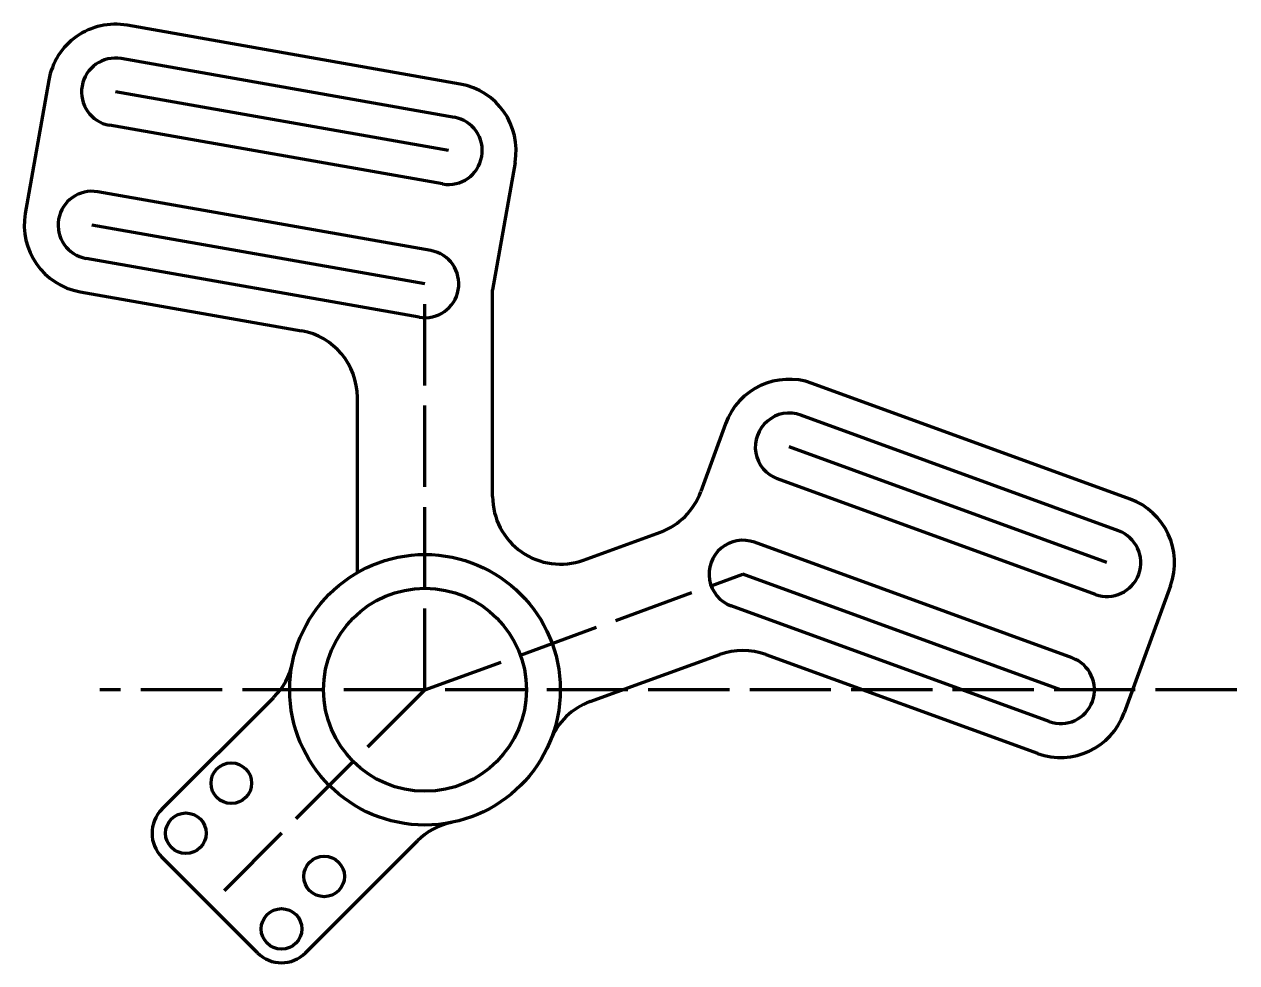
# Model space of a CAD drawing. Header units: millimetres. Extents: x 144 to 323, y 114 to 253.
import ezdxf

# ---------------------------------------------------------------- set-up
doc = ezdxf.new("R2010")
doc.units = ezdxf.units.MM
doc.linetypes.add('ACAD_ISO02W100', pattern=[15, 12, -3])

msp = doc.modelspace()

# ---------------------------------------------------------------- linework, layer by layer
at = {"lineweight": 100}
for p, q in [((208.5, 244.14), (159.26, 252.82)), ((207.63, 239.21), (158.39, 247.9)), ((147.68, 244.71), (144.2, 225.01)), ((206.76, 234.29), (157.52, 242.97)), ((205.9, 229.37), (156.66, 238.05)), ((216.61, 232.55), (213.29, 213.72)), ((204.16, 219.52), (154.92, 228.2)), ((203.29, 214.59), (154.05, 223.28)), ((202.42, 209.67), (153.18, 218.35)), ((152.31, 213.43), (185.03, 207.66)), ((213.29, 183.16), (213.29, 213.72)), ((307.52, 182.78), (260.54, 199.89)), ((193.29, 171.91), (193.29, 197.81)), ((247.72, 193.91), (244.07, 183.88)), ((305.81, 178.09), (258.83, 195.19)), ((304.1, 173.39), (257.12, 190.49)), ((302.39, 168.69), (255.41, 185.79)), ((226.71, 173.76), (238.09, 177.9)), ((298.97, 159.29), (251.99, 176.39)), ((297.26, 154.59), (250.28, 171.69)), ((313.5, 169.97), (306.66, 151.17)), ((295.55, 149.9), (248.57, 167)), ((227.72, 152.84), (246.86, 159.81)), ((253.7, 159.81), (293.84, 145.2)), ((164.4, 136.92), (180.96, 153.47)), ((185.61, 115.7), (202.17, 132.26)), ((178.54, 115.7), (164.4, 129.85))]:
    msp.add_line(p, q, dxfattribs=at)
at = {"linetype": 'ACAD_ISO02W100', "lineweight": 100}
for p, q in [((203.29, 154.59), (203.29, 214.59)), ((203.29, 154.59), (250.28, 171.69)), ((323.29, 154.59), (155.24, 154.59)), ((203.29, 154.59), (171.47, 122.77))]:
    msp.add_line(p, q, dxfattribs=at)
at = {"lineweight": 100}
for centre, radius in [((203.29, 154.59), 20), ((203.29, 154.59), 15), ((174.66, 140.78), 3), ((167.94, 133.38), 3), ((188.38, 127), 3), ((182.08, 119.24), 3)]:
    msp.add_circle(centre, radius, dxfattribs=at)
for centre, radius, start, end in [((157.52, 242.97), 10, 80, 170), ((157.52, 242.97), 5, 80, 260), ((206.76, 234.29), 10, 350, 80), ((206.76, 234.29), 5, 260, 80), ((154.05, 223.28), 5, 80, 260), ((154.05, 223.28), 10, 170, 260), ((203.29, 214.59), 5, 260, 80), ((183.29, 197.81), 10, 0, 80), ((257.12, 190.49), 10, 70, 160), ((257.12, 190.49), 5, 70, 250), ((223.29, 183.16), 10, 180, 290), ((234.67, 187.3), 10, 290, 340), ((304.1, 173.39), 10, 340, 70), ((304.1, 173.39), 5, 250, 70), ((250.28, 171.69), 5, 70, 250), ((250.28, 150.41), 10, 70, 110), ((173.89, 160.55), 10, 315, 348.5573), ((297.26, 154.59), 5, 250, 70), ((231.14, 143.45), 10, 110, 158.1897), ((297.26, 154.59), 10, 250, 340), ((167.94, 133.38), 5, 135, 225), ((209.24, 125.19), 10, 101.4427, 135), ((182.08, 119.24), 5, 225, 315)]:
    msp.add_arc(centre, radius, start, end, dxfattribs=at)

doc.saveas('drawing.dxf')
